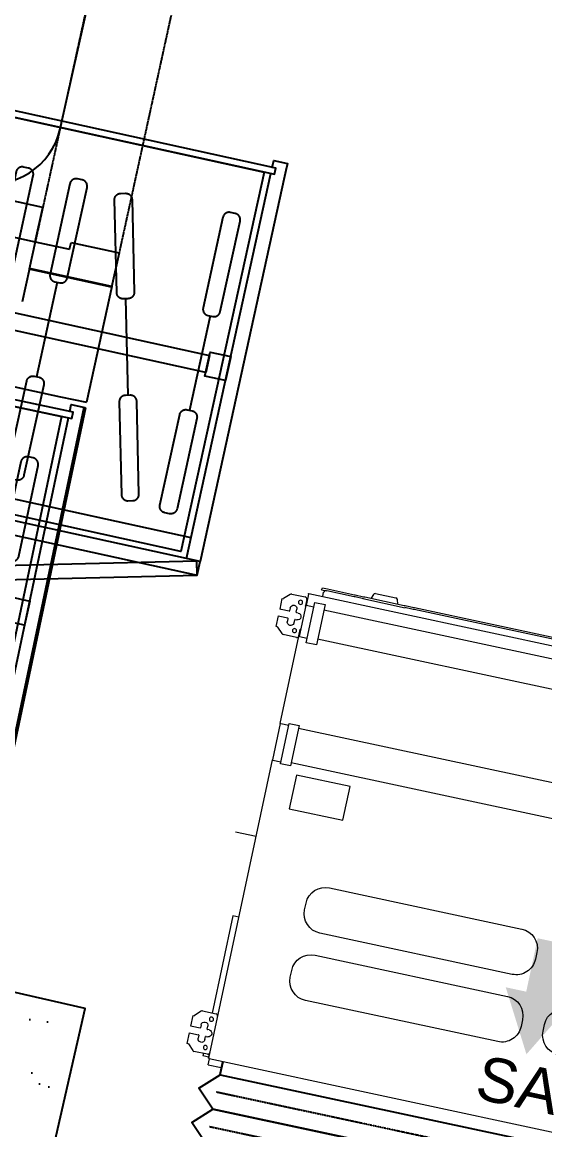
# Model space of a CAD drawing. Extents: x -678889171 to 586587, y -792238163 to 335485.
# Drawn here: x 72826 to 73571, y 23130 to 24706 of the extents above; entities that cross this region are included whole.
import ezdxf
from ezdxf import colors
from ezdxf.entities.mleader import LeaderData, LeaderLine
from ezdxf.enums import TextEntityAlignment as Align
from ezdxf.math import Vec2, Vec3
from ezdxf.xclip import XClip

# ---------------------------------------------------------------- set-up
doc = ezdxf.new("R2010")
doc.units = 0
doc.header["$MEASUREMENT"] = 0
doc.header["$XCLIPFRAME"] = 2
doc.linetypes.add('HIDDEN', pattern=[0.375, 0.25, -0.125])
doc.linetypes.add('XR-A-7TH8TH$0$XR-A-TYP-7-8-9-10$0$XR-A-TYP-2-3-4-6-7-8-9-10$0$HIDDEN', pattern=[0.375, 0.25, -0.125])
doc.layers.get('0').update_dxf_attribs({"color": 8})
for name, color, linetype in [('1', 8, 'Continuous'), ('9TH-FURN$0$A-SITE-PATT', 252, 'Continuous'), ('9TH-FURN$0$XR-A-TYP-7-8-9-10$0$TYPICAL TYPES$0$I-FURN', 252, 'Continuous'), ('9TH-FURN$0$XR-A-TYP-7-8-9-10$0$TYPICAL TYPES$0$XREF_1BR$0$I-FURN', 252, 'Continuous'), ('AC-DUCT-FLEX', 50, 'Continuous'), ('E-TEXT', 3, 'Continuous'), ('XR-A-7TH8TH$0$XR-A-TYP-7-8-9-10$0$A-WALL', 252, 'Continuous'), ('XR-A-7TH8TH$0$XR-A-TYP-7-8-9-10$0$XR-A-TYP-2-3-4-6-7-8-9-10$0$A-DOOR', 252, 'Continuous'), ('XR-A-7TH8TH$0$XR-A-TYP-7-8-9-10$0$XR-A-TYP-2-3-4-6-7-8-9-10$0$A-FLOR-OVHD', 252, 'XR-A-7TH8TH$0$XR-A-TYP-7-8-9-10$0$XR-A-TYP-2-3-4-6-7-8-9-10$0$HIDDEN'), ('XR-A-9TH-FLOOR$0$A-WALL', 252, 'Continuous'), ('XR-A-TYP.furn$0$2ND-FURN$0$XREF1$0$I-FURN', 252, 'Continuous'), ('XR-A-TYP.furn$0$2ND-FURN$0$XREF1$0$I-FURN-FLOR', 252, 'Continuous'), ('XR-A-TYP.furn$0$2ND-FURN$0$XREF1$0$I-FURN-PATT', 252, 'Continuous'), ('XR-A-TYP.furn$0$2ND-FURN$0$XREF1$0$XREF_1BR$0$I-FURN', 252, 'Continuous')]:
    doc.layers.add(name, color=color, linetype=linetype)
doc.layers.add('9TH-FURN$0$XR-A-TYP-7-8-9-10$0$TYPICAL TYPES$0$TYPICAL 3-10  FLOOR TOWERS$0$A-WALL-CMU', color=252, linetype='Continuous', lineweight=50)
doc.layers.add('LATS_EQ_IDU', color=7, linetype='Continuous', lineweight=0)
doc.styles.add('LG-TEXT', font='arial.ttf')
doc.styles.get("Standard").update_dxf_attribs({"font": 'arial.ttf'})

# ---------------------------------------------------------------- blocks, each defined once
blk = doc.blocks.new('*U2786')
at = {"color": 0, "linetype": 'HIDDEN', "ltscale": 0.25}
for p, q in [((-9.613781933466736, -516.4358016361507), (-9.512492576664968, -1357.504842473586)), ((40.6109287727049, -516.9819410677508), (40.51001608240007, -1358.050981905186))]:
    blk.add_line(p, q, dxfattribs=at)
at = {"color": 0, "linetype": 'Continuous'}
for points in [[(-9.59669305739417, -1383.343677680458), (15.39748330810959, -1357.471801636132), (15.49820511926592, -516.4358016361507), (-9.630818105881424, -490.6437168378282), (-34.62502535095042, -516.4688424736107), (-34.52392784592839, -1357.504842473586), (-9.59669305739417, -1383.343677680458)], [(40.42581560167087, -1383.889817112059), (65.41999196717462, -1358.017941067732), (65.41999196717966, -516.9819410677508), (40.39169055318362, -491.1898562694283), (15.49820511926592, -516.4358016361507), (15.39748330813183, -1358.050981905186), (40.42581560167087, -1383.889817112059)]]:
    blk.add_lwpolyline(points, dxfattribs=at)
blk = doc.blocks.new('LATS_IDU_MIDDLE_STATIC_M1')
at = {"layer": 'LATS_EQ_IDU', "ltscale": 0.5, "true_color": 0x636466}
blk.add_hatch(color=251, dxfattribs=at).paths.add_polyline_path([(18.54494178295135, -73.27549660205841), (-19.26703226566315, -73.27549636363983), (-19.26703226566315, -151.0542801618576), (-49.10144770145416, -151.0542801618576), (-0.3610453605651855, -238.0951550006866), (48.37935698032379, -151.0542800426483), (18.54494178295135, -151.0542802810669)])
at = {"layer": 'LATS_EQ_IDU', "color": 251, "true_color": 0x636466}
for p, q in [((-423.997053027153, 347.3655723333359), (-423.4786515235901, 350.305572271347)), ((-423.997053027153, 347.3655723333359), (-416.1570528745651, 347.3655722141266)), ((-423.4786515235901, 350.305572271347), (-416.1570529937744, 350.305572271347)), ((-416.1570529937744, 350.305572271347), (-376.7711019515991, 350.3055721521378)), ((-376.7711018323898, 347.3655723333359), (-416.1570528745651, 347.3655722141266)), ((-376.7711019515991, 350.3055721521378), (-375.5603026151657, 350.305572271347)), ((-375.3011018037796, 347.3655722141266), (-376.7711018323898, 347.3655723333359)), ((-375.5603026151657, 350.305572271347), (-363.3454829454422, 350.305572271347)), ((-363.0862823724747, 347.3655722141266), (-375.3011018037796, 347.3655722141266)), ((-363.7511792182922, 347.3655722141266), (-302.2409096956253, 347.3655723333359)), ((-363.3454829454422, 350.305572271347), (-361.6162823438644, 350.3055723905563)), ((-361.6162823438644, 350.3055723905563), (-304.3918235301971, 350.3055723905563)), ((-350.4546123743057, 356.2111114263535), (-352.604052901268, 350.305572271347)), ((-347.6919161081314, 358.1455721855164), (-318.3161896467209, 358.1455723047256)), ((-313.404052734375, 350.3055720329285), (-315.5534932613373, 356.2111114263535)), ((-304.3918235301971, 350.3055723905563), (-302.6626228094101, 350.3055721521378)), ((-290.7070039510727, 347.3655722141266), (-302.9218235015869, 347.3655720949173)), ((-302.6626228094101, 350.3055721521378), (-290.4478032588959, 350.305572271347)), ((-289.2370039224625, 347.3655722141266), (-290.7070039510727, 347.3655722141266)), ((-290.4478032588959, 350.305572271347), (-289.2370039224625, 350.3055721521378)), ((-289.2370039224625, 350.3055721521378), (-43.81610178947449, 350.3055721521378)), ((-43.81610190868378, 347.3655723333359), (-289.2370039224625, 347.3655722141266)), ((-466.4101589918137, 331.6084661483765), (-474.2710528373718, 323.7475723028183)), ((-464.3312648534775, 332.46957218647), (-444.7730529308319, 332.4695723056793)), ((-441.0490529537201, 338.3495723009109), (-440.8530373573303, 338.3495721817017)), ((-441.0490529537201, 337.5655722618103), (-441.0490529537201, 338.3495723009109)), ((-441.0490529537201, 337.3695721626282), (-441.0490529537201, 337.5655722618103)), ((-441.0490529537201, 337.3695721626282), (-441.0490528345108, 320.9055722951889)), ((-440.8530529737473, 338.3495721817017), (440.7549471855164, 338.3495721817017)), ((-420.2730529308319, 344.4255722761154), (-420.4690527915955, 344.4255721569061)), ((-420.4690529108047, 338.3496701717377), (-420.4690527915955, 344.4255721569061)), ((-476.1330530643463, 323.4535722732544), (-474.565052986145, 323.4535722732544)), ((-476.133052945137, 307.9695720672607), (-476.1330530643463, 323.4535722732544)), ((-474.565052986145, 323.4535722732544), (-474.2710528373718, 323.7475723028183)), ((-441.8330528736115, 329.5295721292496), (-441.8330529928207, 320.9056029319763)), ((-441.8330529928207, 320.9056029319763), (-441.8330528736115, 320.21957218647)), ((-441.0490529537201, 319.7295721769333), (-441.3430531024933, 319.7295722961426)), ((-429.4850528240204, 320.9055722951889), (-441.0490528345108, 320.9055722951889)), ((-441.0490529537201, 275.8234345912933), (-441.0490530729294, 320.8975484371185)), ((-429.4850529432297, 268.9655723571777), (-429.4850529432297, 327.765572309494)), ((-429.4850529432297, 327.765572309494), (-414.785052895546, 327.7655721902847)), ((-414.785052895546, 327.7655721902847), (-414.785052895546, 268.9655722379684)), ((414.6787641048431, 319.4729298353195), (-414.776869893074, 319.4729297161102)), ((-474.2710528373718, 307.9695723056793), (-476.133052945137, 307.9695720672607)), ((-462.8050528764725, 307.96957218647), (-474.2710528373718, 307.9695723056793)), ((-462.3150528669357, 312.8695721626282), (-462.3150527477264, 308.4595723152161)), ((-452.5150529146194, 308.4595723152161), (-452.5150529146194, 312.8695721626282)), ((-449.5750529766083, 307.96957218647), (-452.025053024292, 307.96957218647)), ((-476.133052945137, 298.1695722341537), (-474.2710528373718, 298.1695722341537)), ((-476.1330528259277, 282.6855721473694), (-476.133052945137, 298.1695722341537)), ((-474.2710528373718, 298.1695722341537), (-462.8050529956818, 298.1695722341537)), ((-462.315052986145, 297.6795723438263), (-462.3150528669357, 293.2695722579956)), ((-452.5150527954102, 293.2695722579956), (-452.5150529146194, 297.6795721054077)), ((-452.0250529050827, 298.1695722341537), (-449.5750529766083, 298.169572353363)), ((-441.8330528736115, 276.6095721721649), (-441.8330527544022, 285.919572353363)), ((-441.0490528345108, 286.4095722436905), (-441.3430528640747, 286.4095722436905)), ((-474.565052986145, 282.6855722665787), (-476.1330528259277, 282.6855721473694)), ((-474.2710529565811, 282.3915722370148), (-474.565052986145, 282.6855722665787)), ((-474.2710529565811, 282.3915722370148), (-466.4101591110229, 274.5306782722473)), ((-444.7730529308319, 273.6695721149445), (-464.3312652111053, 273.669572353363)), ((-441.8330528736115, 275.8255721330643), (-441.0490529537201, 275.8255723714828)), ((-441.8330528736115, 148.8175723552704), (-441.8330528736115, 275.8255721330643)), ((-441.0490529537201, 275.8255723714828), (-429.4850527048111, 275.8255723714828)), ((-414.785052895546, 268.9655722379684), (-429.4850529432297, 268.9655723571777)), ((414.6787641048431, 277.2582147121429), (-414.7768700122833, 277.2582147121429)), ((-441.0490528345108, 148.8175721168518), (-441.8330528736115, 148.8175723552704)), ((-441.6370528936386, 148.820543050766), (-441.6370528936386, 95.89826881885529)), ((-429.4850528240204, 148.8175721168518), (-441.0490528345108, 148.8175721168518)), ((-429.485053062439, 92.95757222175598), (-429.4850528240204, 151.7575721740723)), ((-429.4850528240204, 151.7575721740723), (-414.7850530147552, 151.7575722932816)), ((-414.7850530147552, 151.7575722932816), (-414.785052895546, 92.95757234096527)), ((414.6787639856339, 147.3849295377731), (-414.776869893074, 147.3849296569824)), ((-441.8330529928207, 95.89757215976715), (-441.0490528345108, 95.89757215976715)), ((-441.8330528736115, -338.0464278459549), (-441.8330529928207, 95.89757215976715)), ((-441.0490528345108, 95.89757215976715), (-429.4850528240204, 95.89757215976715)), ((414.6787641048431, 97.3302149772644), (-414.776869893074, 97.33021485805511)), ((-414.785052895546, 92.95757234096527), (-429.485053062439, 92.95757222175598)), ((-325.6050528287888, 81.98157215118408), (-404.0050528049469, 81.98157215118408)), ((-404.0050528049469, 81.98157215118408), (-404.0050529241562, 32.98157227039337)), ((-325.605052947998, 32.98157238960266), (-325.6050528287888, 81.98157215118408)), ((-404.0050529241562, 32.98157227039337), (-325.605052947998, 32.98157238960266)), ((-441.8330528736115, -15.50144398212433), (-471.8330529928207, -15.50144386291504)), ((-324.2330529689789, -65.15537869930267), (-44.14905285835266, -65.15537881851196)), ((-352.3201019763947, -103.042427778244), (-352.3201019763947, -93.24242758750916)), ((-16.06200397014618, -93.24242782592773), (-16.06200385093689, -103.042427778244)), ((-450.4570530653, -133.03042781353), (-450.4570530653, -274.3456926345825)), ((-441.8332275152206, -133.0304275751114), (-450.4570530653, -133.03042781353)), ((-44.14905285835266, -131.1294769048691), (-324.2330528497696, -131.1294767856598)), ((-324.2330529689789, -163.155378818512), (-44.14905297756195, -163.1553786993027)), ((-352.3201018571854, -201.042427778244), (-352.3201018571854, -191.2424278259277)), ((-16.06200397014618, -191.2424277067184), (-16.06200397014618, -201.0424278974533)), ((15.96389818191528, -201.042427778244), (15.96389806270599, -191.2424277067184)), ((-44.14905285835266, -229.1294766664505), (-324.2330529689789, -229.1294766664505)), ((-476.133052945137, -283.3624278306961), (-474.565052986145, -283.3624278306961)), ((-476.133052945137, -298.8464276790619), (-476.133052945137, -283.3624278306961)), ((-474.565052986145, -283.3624278306961), (-474.2710529565811, -283.0684278011322)), ((-466.4101589918137, -275.207533955574), (-474.2710529565811, -283.0684278011322)), ((-464.3312650918961, -274.3464277982712), (-444.7730530500412, -274.3464276790619)), ((-474.2710529565811, -298.8464277982712), (-476.133052945137, -298.8464276790619)), ((-462.8050527572632, -298.8464277982712), (-474.2710529565811, -298.8464277982712)), ((-462.3150528669357, -293.9464277029037), (-462.315052986145, -298.3564277887344)), ((-452.5150530338287, -298.3564277887344), (-452.5150529146194, -293.9464277029037)), ((-449.575052857399, -298.8464276790619), (-452.025053024292, -298.8464277982712)), ((-476.1330530643463, -308.6464278697968), (-474.2710528373718, -308.6464278697968)), ((-476.1330528259277, -324.1304277181625), (-476.1330530643463, -308.6464278697968)), ((-474.2710528373718, -308.6464278697968), (-462.8050529956818, -308.6464276313782)), ((-462.3150528669357, -309.1364277601242), (-462.3150528669357, -313.5464278459549)), ((-452.5150527954102, -313.5464277267456), (-452.5150527954102, -309.1364277601242)), ((-452.0250527858734, -308.6464278697968), (-449.5750529766083, -308.6464276313782)), ((-474.5650528669357, -324.1304277181625), (-476.1330528259277, -324.1304277181625)), ((-474.2710528373718, -324.4244277477264), (-474.5650528669357, -324.1304277181625)), ((-474.2710528373718, -324.4244277477264), (-466.4101591110229, -332.2853218317032)), ((-444.7730529308319, -333.1464277505875), (-464.3312652111053, -333.1464278697968)), ((-450.4570528268814, -333.1439777612686), (-450.4570528268814, -336.8704277276993)), ((-442.0290529727936, -336.8704277276993), (-450.4570528268814, -336.8704277276993)), ((-442.0290528535843, -338.2424277067184), (-442.0290529727936, -331.2596062421799)), ((-441.0490530729294, -338.2424278259277), (-442.0290528535843, -338.2424277067184)), ((-441.0490529537201, -338.0464277267456), (-441.8330528736115, -338.0464278459549)), ((-441.0490530729294, -338.2424278259277), (-441.0490529537201, -338.0464123487473)), ((-441.0490529537201, -338.0464277267456), (-440.853052854538, -338.0464277267456)), ((-441.0490530729294, -338.2424278259277), (-440.8528078794479, -338.242427945137)), ((-441.0490528345108, -339.0264278650284), (-441.0490530729294, -338.2424278259277)), ((-440.8530374765396, -339.0264277458191), (-441.0490528345108, -339.0264278650284)), ((-440.8530529737473, -338.242427945137), (-440.853052854538, -338.0464277267456)), ((-440.8530529737473, -339.0264277458191), (-440.8530529737473, -338.242427945137)), ((440.7549470663071, -339.0264276266098), (-440.8530529737473, -339.0264277458191)), ((-440.6570529937744, -347.6504276990891), (-440.6570529937744, -339.0264277458191)), ((-421.4490529298782, -357.8424277305603), (-421.4490528106689, -339.0264278650284)), ((-420.2730529308319, -357.6464278697968), (-420.2730529308319, -339.0264277458191)), ((-440.6570529937744, -347.6504276990891), (-421.4398041963577, -347.6504278182983)), ((-420.4690527915955, -357.842427611351), (-421.4490529298782, -357.8424277305603)), ((-419.6850528717041, -357.8424277305603), (-420.4690527915955, -357.842427611351)), ((419.5869470834732, -357.6464277505875), (-420.2730529308319, -357.6464278697968)), ((-419.6850528717041, -357.6464122533798), (-419.6850528717041, -357.8424277305603))]:
    blk.add_line(p, q, dxfattribs=at)
at = {"layer": 'LATS_EQ_IDU', "color": 251, "true_color": 0x636466, "extrusion": (0, -3.155443620884047e-30, -1)}
for centre in [(449.575052857399, 323.6495721340179), (449.5750529766083, 282.4895722866058), (449.5750527381897, -283.1664278507233), (449.5750527381897, -324.3264275789261)]:
    blk.add_circle(centre, 2.94, dxfattribs=at)
at = {"layer": 'LATS_EQ_IDU', "color": 251, "true_color": 0x636466}
for centre, radius, start, end in [((-417.3330529928207, 344.4255721569061), 2.94, 90, 180), ((-347.6919159889221, 355.2055722475052), 2.940000000000474, 90, 159.9999993406069), ((-318.3161896467209, 355.2055723667145), 2.939999999993546, 20.00000065939313, 90), ((-464.3312650918961, 329.5295722484589), 2.94, 90, 135.0000048296732), ((-444.7730530500412, 329.5295723676682), 2.94, 0, 90), ((-462.8050528764725, 308.4595721960068), 0.49, 270, 0), ((-452.0250527858734, 308.4595723152161), 0.49, 180, 270), ((-462.8050529956818, 297.679572224617), 0.49, 0, 90), ((-452.025053024292, 297.679572224617), 0.49, 90, 180), ((-464.3312652111053, 276.6095722913742), 2.94, 225.0000048296731, 270), ((-444.7730529308319, 276.6095721721649), 2.94, 270, 0), ((-464.3312649726868, -277.2864278554916), 2.94, 90, 135.0000048296732), ((-444.7730529308319, -277.2864278554916), 2.94, 0, 90), ((-462.8050529956818, -298.3564277887344), 0.49, 270, 0), ((-452.0250529050827, -298.3564276695251), 0.49, 180, 270), ((-462.8050528764725, -309.1364278793335), 0.49, 0, 90), ((-452.0250529050827, -309.1364277601242), 0.49, 90, 180), ((-444.7730529308319, -330.2064275741577), 2.94, 270, 0), ((-464.3312649726868, -330.2064278125763), 2.94, 225.0000048296731, 270)]:
    blk.add_arc(centre, radius, start, end, dxfattribs=at)
at = {"layer": 'LATS_EQ_IDU', "color": 251, "true_color": 0x636466, "extrusion": (0, -3.155443620884047e-30, -1)}
for centre, radius, start, end in [((457.4150530099869, 312.8695721626282), 4.899999999999999, 0, 180), ((441.3430531024933, 320.21957218647), 0.49, 270, 0), ((449.5750529766083, 303.0695722103119), 4.900000000000001, 90, 270), ((457.4150528907776, 293.2695722579956), 4.899999999999998, 180, 0), ((441.343052983284, 285.9195721149445), 0.49, 0, 90), ((324.2330529689789, -93.24242770671844), 28.08704895708749, 0, 90), ((44.14905285835266, -93.24242770671844), 28.0870489570875, 90, 180), ((324.2330528497696, -103.042427778244), 28.08704895708752, 270, 0), ((44.14905285835266, -103.0424278974533), 28.08704895708752, 180, 270), ((324.2330529689789, -191.2424277067184), 28.08704895708751, 0, 90), ((44.14905297756195, -191.242427945137), 28.08704895708751, 90, 180), ((-44.05094718933105, -191.2424277067184), 28.0870489570875, 0, 90), ((324.2330529689789, -201.0424278974533), 28.08704895708749, 270, 0), ((44.14905297756195, -201.0424276590347), 28.08704895708749, 180, 270), ((-44.05094695091248, -201.0424276590347), 28.08704895708749, 270, 0), ((457.4150528907776, -293.946427822113), 4.899999999999999, 0, 180), ((449.575052857399, -303.74642765522), 4.900000000000001, 90, 270), ((457.4150528907776, -313.5464277267456), 4.899999999999998, 180, 0)]:
    blk.add_arc(centre, radius, start, end, dxfattribs=at)
at = {"layer": 'AC-DUCT-FLEX', "color": 251, "true_color": 0x636466, "extrusion": (-8.49823997743298e-16, -3.701000198980963e-11, -1), "zscale": -1.000000000000003, "rotation": 269.9931127075088}
blk.add_blockref('*U2786', (937.3199328184128, -392.5295355319977, 1.324422394827273e-08), dxfattribs=at)
at = {"layer": 'LATS_EQ_IDU', "color": 251, "true_color": 0x636466, "style": 'LG-TEXT'}
blk.add_text('SA', height=62.99999999999999, dxfattribs=at).set_placement((-2.787127256393433, -314.7893450260162), align=Align.CENTER)
blk = doc.blocks.new('XR-A-Ceiling-Typ7')
at = {"layer": 'LATS_EQ_IDU', "color": 0, "extrusion": (2.6147445982316e-09, 6.435008957307419e-08, 0.9999999999999981), "rotation": 347.9261931846241}
blk.add_blockref('LATS_IDU_MIDDLE_STATIC_M1', (76395.01247596742, 9947.890036106355, -0.003526092664268051), dxfattribs=at)
blk = doc.blocks.new('*U498')
at = {"layer": '9TH-FURN$0$XR-A-TYP-7-8-9-10$0$TYPICAL TYPES$0$XREF_1BR$0$I-FURN'}
for points in [[(-1826.407053062097, 2.292662610869911e-05), (-1796.407053062097, 2.292662610869911e-05), (-1796.407053062097, 35.00002292662611), (-1826.407053062097, 35.00002292662611)], [(-1073.405509989847, 2.292662610869911e-05), (-1103.405509989847, 2.292662610869911e-05), (-1103.405509989847, 35.00002292662611), (-1073.405509989847, 35.00002292662611)], [(-1103.405509989847, 5.000020932347972), (-1796.407053062097, 5.000022926626109), (-1796.407053062097, 30.00002292662611), (-1103.405509989847, 30.00002093234797)]]:
    blk.add_lwpolyline(points, close=True, dxfattribs=at)
blk = doc.blocks.new('9TH-FURN$0$XR-A-TYP-7-8-9-10$0$TYPICAL TYPES$0$XREF_1BR$0$A$C0C3539C5')
at = {"layer": '9TH-FURN$0$XR-A-TYP-7-8-9-10$0$TYPICAL TYPES$0$XREF_1BR$0$I-FURN', "ltscale": 0.5}
blk.add_line((-0.06875678363012394, -0.9078360694538379), (0.06875678369830229, -0.9078360694539516), dxfattribs=at)
for points in [[(-0.2097567836315646, -0.8418254949143158, -0.4142135623730951), (-0.2187567836320339, -0.8328254949141911), (-0.2187567836310675, -0.8258254949141293, -0.4142135623730951), (-0.2097567836315646, -0.8168254949141147), (-0.07775678363059324, -0.8168254949141147, -0.4142135623730951), (-0.06875678363057869, -0.825825494914243), (-0.06875678363103344, -0.8328254949141911, -0.4142135623730951), (-0.07775678363104799, -0.8418254949144295)], [(-0.2097567836311098, -0.9203360694541107, -0.4142135623730951), (-0.2187567836315791, -0.9113360694539825), (-0.2187567836306128, -0.9043360694539206, -0.4142135623730951), (-0.2097567836311098, -0.8953360694539061), (-0.07775678363008165, -0.8953360694539061, -0.4142135623730951), (-0.06875678363012394, -0.9043360694540343), (-0.06875678363057869, -0.9113360694540962, -0.4142135623730951), (-0.07775678363059324, -0.9203360694542209)], [(0.2097567836983214, -0.920336069453878, 0.4142135623730951), (0.2187567836987943, -0.911336069453867), (0.21875678369834, -0.9043360694540326, 0.4142135623730951), (0.2097567836983218, -0.8953360694539025), (0.07775678369780525, -0.8953360694539061, 0.4142135623730951), (0.06875678369784755, -0.9043360694539171), (0.06875678369733906, -0.9113360694538688, 0.4142135623730951), (0.07775678369780525, -0.9203360694541107)]]:
    blk.add_lwpolyline(points, format="xyb", close=True, dxfattribs=at)
blk = doc.blocks.new('*U1330')
for p, q in [((749.9999999997109, -89.9999999998731), (749.9999999996862, -19.99999999992539)), ((749.9999999996862, -19.99999999992539), (799.9999999996771, -19.99999999990781)), ((799.9999999996771, -19.99999999990781), (799.9999999997148, -139.9999999998396)), ((759.9999999997109, -89.99999999986957), (749.9999999997109, -89.9999999998731)), ((759.9999999997284, -139.9999999998537), (759.9999999997109, -89.99999999986957)), ((759.9999999997284, -139.9999999998537), (799.9999999997148, -139.9999999998396))]:
    blk.add_line(p, q)
blk.add_lwpolyline([(709.9999999997863, -239.9999999998371), (759.9999999997681, -239.9999999998196), (759.999999999733, -139.9999999998537), (709.9999999997511, -139.9999999998712), (709.9999999997817, -226.9999999998399)], close=True)
blk.add_arc((759.999999999733, -139.9999999998537), 719.9999999997044, 180.00000000002, 270.0000000000196)
at = {"layer": 'XR-A-7TH8TH$0$XR-A-TYP-7-8-9-10$0$XR-A-TYP-2-3-4-6-7-8-9-10$0$A-FLOR-OVHD'}
for p, q in [((49.99999999998181, -20.0000000001715), (749.9999999996862, -19.99999999992539)), ((40.00000000002854, -140.0000000001068), (759.999999999733, -139.9999999998537))]:
    blk.add_line(p, q, dxfattribs=at)
blk = doc.blocks.new('XR-A-7TH8TH')
at = {"layer": 'XR-A-7TH8TH$0$XR-A-TYP-7-8-9-10$0$A-WALL'}
for p, q in [((75636.89934521457, 10833.53393980161), (75626.48387431848, 10785.85005285603)), ((75754.13523536132, 10807.92640065146), (75636.89934521457, 10833.53393980161)), ((75754.13523536178, 10807.92640065136), (75718.11242519302, 10643.0075386319))]:
    blk.add_line(p, q, dxfattribs=at)
blk.add_arc((172960.5966098113, 461502.342221322), 461226.8860343185, 257.5283989849954, 257.8287465313583, dxfattribs=at)
at = {"layer": 'XR-A-7TH8TH$0$XR-A-TYP-7-8-9-10$0$XR-A-TYP-2-3-4-6-7-8-9-10$0$A-DOOR', "extrusion": (1.2864198372725e-08, 5.885080201047894e-08, 0.9999999999999982), "rotation": 257.6548491308566}
blk.add_blockref('*U1330', (75944.45799646885, 11583.98720321646, 0.00161057190652082), dxfattribs=at)
blk = doc.blocks.new('*U1719')
at = {"layer": 'XR-A-TYP.furn$0$2ND-FURN$0$XREF1$0$XREF_1BR$0$I-FURN'}
for points in [[(-1826.407053062097, 2.292662610869911e-05), (-1796.407053062097, 2.292662610869911e-05), (-1796.407053062097, 35.00002292662611), (-1826.407053062097, 35.00002292662611)], [(-1073.405509989847, 2.292662610869911e-05), (-1103.405509989847, 2.292662610869911e-05), (-1103.405509989847, 35.00002292662611), (-1073.405509989847, 35.00002292662611)], [(-1103.405509989847, 5.000020932347972), (-1796.407053062097, 5.000022926626109), (-1796.407053062097, 30.00002292662611), (-1103.405509989847, 30.00002093234797)]]:
    blk.add_lwpolyline(points, close=True, dxfattribs=at)
blk = doc.blocks.new('XR-A-TYP.furn$0$2ND-FURN$0$XREF1$0$XREF_1BR$0$A$C0C3539C5')
at = {"layer": 'XR-A-TYP.furn$0$2ND-FURN$0$XREF1$0$XREF_1BR$0$I-FURN', "ltscale": 0.5}
for p, q in [((-0.06875678366304827, -0.6061695334050263), (0.06875678366537796, -0.60616953340514)), ((-0.06679417768963658, -0.7061918151438977), (0.06679417775451757, -0.7388128587962939)), ((-0.06875678363057869, -0.8293254949140465), (0.0687567836978471, -0.8293254949141602)), ((-0.06875678363012394, -0.9078360694538379), (0.06875678369830229, -0.9078360694539516))]:
    blk.add_line(p, q, dxfattribs=at)
for points in [[(-0.2097567836644889, -0.5401589588655042, -0.4142135623730951), (-0.2187567836649582, -0.5311589588653796), (-0.2187567836639919, -0.5241589588653177, -0.4142135623730951), (-0.2097567836644889, -0.5151589588653032), (-0.07775678366351757, -0.5151589588653032, -0.4142135623730951), (-0.06875678366350302, -0.5241589588654314), (-0.06875678366395777, -0.5311589588653796, -0.4142135623730951), (-0.07775678366397232, -0.5401589588656179)], [(-0.2097567836640342, -0.6186695334052992, -0.4142135623730951), (-0.2187567836645035, -0.6096695334051709), (-0.2187567836635371, -0.6026695334051091, -0.4142135623730951), (-0.2097567836640342, -0.5936695334050945), (-0.07775678366300598, -0.5936695334050945, -0.4142135623730951), (-0.06875678366304827, -0.6026695334052228), (-0.06875678366350302, -0.6096695334052846, -0.4142135623730951), (-0.07775678366351757, -0.6186695334054093)], [(0.2097567836653971, -0.6186695334050665, 0.4142135623730951), (0.2187567836658699, -0.6096695334050555), (0.2187567836654156, -0.602669533405221, 0.4142135623730951), (0.2097567836653975, -0.593669533405091), (0.07775678366488092, -0.5936695334050945, 0.4142135623730951), (0.06875678366492322, -0.6026695334051055), (0.06875678366441473, -0.6096695334050573, 0.4142135623730951), (0.07775678366488092, -0.6186695334052992)], [(-0.2008041916114283, -0.6606005202638254, 0.4142135623730951), (-0.2116822789230808, -0.6672086377301003), (-0.2133428227516445, -0.6740088284769428, 0.4142135623730951), (-0.2067347052848052, -0.6848869157883684), (-0.07850253691474318, -0.7162000279839287, 0.4142135623730951), (-0.06762444960394287, -0.7095919105173181), (-0.06596390577537914, -0.7027917197703619, 0.4142135623730951), (-0.072572023241821, -0.6919136324593911)], [(0.2067347053500272, -0.7601177581520471, -0.4142135623730951), (0.2133428228169238, -0.7709958454632488), (0.2116822789879054, -0.7777960362100913, -0.4142135623730951), (0.2008041916766503, -0.7844041536763591), (0.07257202330703949, -0.7530910414810279, -0.4142135623730951), (0.06596390584065848, -0.7422129541698297), (0.0676244496688243, -0.7354127634227599, -0.4142135623730951), (0.07850253698041687, -0.7288046459563748)], [(-0.2097567836315646, -0.8418254949143158, -0.4142135623730951), (-0.2187567836320339, -0.8328254949141911), (-0.2187567836310675, -0.8258254949141293, -0.4142135623730951), (-0.2097567836315646, -0.8168254949141147), (-0.07775678363059324, -0.8168254949141147, -0.4142135623730951), (-0.06875678363057869, -0.825825494914243), (-0.06875678363103344, -0.8328254949141911, -0.4142135623730951), (-0.07775678363104799, -0.8418254949144295)], [(0.2097567836978667, -0.8418254949140884, 0.4142135623730951), (0.218756783698336, -0.8328254949140739), (0.2187567836978821, -0.8258254949141275, 0.4142135623730951), (0.2097567836978671, -0.8168254949139975), (0.0777567836973505, -0.8168254949141147, 0.4142135623730951), (0.06875678369733595, -0.8258254949141257), (0.06875678369688121, -0.8328254949140739, 0.4142135623730951), (0.07775678369735006, -0.8418254949142057)], [(-0.2097567836311098, -0.9203360694541107, -0.4142135623730951), (-0.2187567836315791, -0.9113360694539825), (-0.2187567836306128, -0.9043360694539206, -0.4142135623730951), (-0.2097567836311098, -0.8953360694539061), (-0.07775678363008165, -0.8953360694539061, -0.4142135623730951), (-0.06875678363012394, -0.9043360694540343), (-0.06875678363057869, -0.9113360694540962, -0.4142135623730951), (-0.07775678363059324, -0.9203360694542209)], [(0.2097567836983214, -0.920336069453878, 0.4142135623730951), (0.2187567836987943, -0.911336069453867), (0.21875678369834, -0.9043360694540326, 0.4142135623730951), (0.2097567836983218, -0.8953360694539025), (0.07775678369780525, -0.8953360694539061, 0.4142135623730951), (0.06875678369784755, -0.9043360694539171), (0.06875678369733906, -0.9113360694538688, 0.4142135623730951), (0.07775678369780525, -0.9203360694541107)]]:
    blk.add_lwpolyline(points, format="xyb", close=True, dxfattribs=at)
blk = doc.blocks.new('XR-A-TYP.furn')
at = {"layer": 'XR-A-TYP.furn$0$2ND-FURN$0$XREF1$0$I-FURN-PATT'}
h = blk.add_hatch(dxfattribs=at)
h.set_pattern_fill('AR-SAND', color=256, scale=2.999999999999999, angle=-192.8471773201115)
h.set_pattern_definition([(204.6528226798883, (76051.85233557163, 13069.15280109617), (-27.96657845253816, -144.215775522576), [0, -115.8239999999999, 0, -129.5399999999997, 0, -123.8249999999998]), (174.6528226798884, (76051.85233557163, 13069.15280109617), (-179.297166999408, -179.6785255001454), [0, -62.48399999999987, 0, -104.3939999999997, 0, -40.00499999999987]), (134.6528226798883, (76143.23205518433, 13048.31269741776), (-231.4532107369353, 52.34310665946143), [0, -38.09999999999992, 0, -137.1599999999997, 0, -179.0699999999997]), (124.6528226798883, (76143.23205518433, 13048.31269741776), (-238.2032031621274, -14.27124866654069), [0, -19.04999999999996, 0, -89.91599999999984, 0, -102.8699999999998])])
h.paths.add_polyline_path([(73239.38372430281, 7401.336539526514), (75078.26548953871, 6981.886120826268), (75716.41389267078, 9780.040265209784), (73877.53212740771, 10199.49068379396)])
at = {"layer": 'XR-A-TYP.furn$0$2ND-FURN$0$XREF1$0$I-FURN'}
blk.add_line((75867.09709086455, 10450.04509396506, 0.006605790280719068), (75131.43356574366, 10610.70267507108, -0.001193855190257262), dxfattribs=at)
for points, elevation in [([(75240.43799818333, 11130.95738783063), (75985.74438867753, 10967.5909592378), (75987.67277600104, 10976.38194170463), (75242.36639565183, 11139.74836865599)], 4.590379274610479e-09), ([(75120.72020871237, 10561.86477925004), (75875.81533914937, 10396.94993012039), (75880.10066774575, 10416.48543518488), (75125.00553733595, 10581.4002844306)], 5.363530449636889e-09), ([(75102.79505423456, 10398.28760765331), (75103.30220128428, 10378.29403860997), (75875.81533914937, 10396.94993012039), (75875.29891451022, 10416.94325950414)], 2.941117474564159e-09)]:
    blk.add_lwpolyline(points, close=True, dxfattribs=dict(at, elevation=elevation))
blk.add_lwpolyline([(75982.78988944471, 10977.45776092134), (75984.93255382904, 10987.2255193103), (76004.46805934835, 10982.94019317854), (76002.32539615281, 10973.17244038804), (76002.32539615281, 10973.17244038804), (76000.3969994183, 10964.38146269652), (76000.3969994183, 10964.38146269652), (75880.20561165315, 10416.46214904654), (75860.6701061882, 10420.74747541044), (75980.86149253244, 10968.66678351633), (75985.7453701029, 10967.59545745899), (75987.67376692628, 10976.38643500725)], close=True, dxfattribs=at)
at = {"layer": 'XR-A-TYP.furn$0$2ND-FURN$0$XREF1$0$I-FURN-FLOR', "elevation": -9.169228487680009e-06}
blk.add_lwpolyline([(73239.38372430281, 7401.336539526514), (75078.26548953871, 6981.886120826268), (75716.41389267078, 9780.040265209784), (73877.53212740771, 10199.49068379396)], close=True, dxfattribs=at)
at = {"layer": 'XR-A-TYP.furn$0$2ND-FURN$0$XREF1$0$I-FURN', "extrusion": (3.155120727706311e-11, -8.01655467591637e-12, -1)}
ref = blk.add_blockref('XR-A-TYP.furn$0$2ND-FURN$0$XREF1$0$XREF_1BR$0$A$C0C3539C5', (-75069.75534477792, 10876.5190929824, 2.446316507364488e-06), dxfattribs=dict(at, xscale=1000.000000000001, yscale=1000.000000000001, zscale=-1000, rotation=282.3724873579528))
XClip(ref).set_block_clipping_path([(-0.28487748012921976, -0.8602293080562493), (0.26753323362501824, -0.0984328914996393)])
at = {"layer": 'XR-A-TYP.furn$0$2ND-FURN$0$XREF1$0$I-FURN', "rotation": 347.6275126357934}
blk.add_blockref('*U1719', (76964.68368601262, 10443.93355779863, 0.006606888125428111), dxfattribs=at)

msp = doc.modelspace()

# ---------------------------------------------------------------- linework, layer by layer
at = {"layer": '9TH-FURN$0$XR-A-TYP-7-8-9-10$0$TYPICAL TYPES$0$I-FURN'}
for points, elevation in [([(72150.45496402378, 24300.06186106819), (72896.95043346536, 24142.21788806949), (72898.81368275327, 24151.02290674997), (72152.31822351529, 24308.86687805717)], 4.803815456885666e-09), ([(72893.92296492445, 24152.06254542476), (72895.99325366848, 24161.84589962065), (72915.55995082846, 24157.7053245093), (72913.48966327275, 24147.92197592934), (72913.48966327278, 24147.92197592927), (72911.62640447257, 24139.11696220741), (72911.62640447257, 24139.11696220747), (72795.4949069061, 23590.32281202837), (72775.92820974629, 23594.46338713976), (72892.05970612433, 24143.25753170277), (72896.9513816027, 24142.22239354099), (72898.81464040276, 24151.02740726285)], 3.054251544330668e-10)]:
    msp.add_lwpolyline(points, close=True, dxfattribs=dict(at, elevation=elevation))
at = {"layer": '9TH-FURN$0$XR-A-TYP-7-8-9-10$0$TYPICAL TYPES$0$TYPICAL 3-10  FLOOR TOWERS$0$A-WALL-CMU', "elevation": 3.054251544330668e-10}
msp.add_lwpolyline([(72790.92945909381, 23570.96471364355), (72915.5950519205, 24157.87057488978)], dxfattribs=at)

# ---------------------------------------------------------------- block references
at = {"layer": '9TH-FURN$0$XR-A-TYP-7-8-9-10$0$TYPICAL TYPES$0$I-FURN', "extrusion": (3.160969420754678e-11, -7.78274126625995e-12, -1)}
ref = msp.add_blockref('9TH-FURN$0$XR-A-TYP-7-8-9-10$0$TYPICAL TYPES$0$XREF_1BR$0$A$C0C3539C5', (-71981.66075751826, 24044.36686707526, 2.252941068907087e-06), dxfattribs=dict(at, xscale=999.9999999999997, yscale=999.9999999999997, zscale=-1000, rotation=281.9482863076856))
XClip(ref).set_block_clipping_path([(-0.28487748012921976, -0.8602293080562493), (0.26753323362501824, -0.0984328914996393)])
at = {"layer": '9TH-FURN$0$XR-A-TYP-7-8-9-10$0$TYPICAL TYPES$0$I-FURN', "rotation": 348.0517136860606}
msp.add_blockref('*U498', (73879.73987027709, 23625.82255021423, 0.006606888338864294), dxfattribs=at)

# ---------------------------------------------------------------- next in the draw order: block references
at = {"layer": 'XR-A-9TH-FLOOR$0$A-WALL'}
msp.add_blockref('XR-A-7TH8TH', (-2800.434649049275, 13522.11598560929), dxfattribs=at)

# ---------------------------------------------------------------- next in the draw order: block references
at = {"layer": '9TH-FURN$0$A-SITE-PATT'}
msp.add_blockref('XR-A-TYP.furn', (-2800.434649049275, 13522.11598560929), dxfattribs=at)

# ---------------------------------------------------------------- next in the draw order: linework, layer by layer
at = {"layer": '1', "color": 4}
msp.add_line((72880.31701748012, 24554.31833189911, -6.011258814307002e-06), (73331.00032380791, 26579.30221003888, 9.729614603418146e-05), dxfattribs=at)
msp.add_arc((72782.70781766184, 24576.05411140737, 0.0007507983335021005), 100, 257.6548491307369, 347.4461091747365, dxfattribs=at)

# ---------------------------------------------------------------- next in the draw order: block references
at = {"color": 240, "true_color": 0xed1f24}
msp.add_blockref('XR-A-Ceiling-Typ7', (-2800.434648258932, 13522.02358364844), dxfattribs=at)

# ---------------------------------------------------------------- next in the draw order: leaders
at = {"layer": 'E-TEXT', "color": 30}
ml = msp.add_multileader_mtext('Standard', dxfattribs=at)
ml.set_content('\\C30;CT13/DP-T-8 {\\A1;3(1x3)mm\\H0.7x;\\S2^ ;\\H1.42857x; \\P∅ 25 mm PVC CONDUIT}', color=3)
ml.set_leader_properties(color=30)
ml.build(insert=Vec2(0, 0))
ml.multileader.update_dxf_attribs({"text_right_attachment_type": 6, "dogleg_length": 0.2763936738358556, "arrow_head_size": 153.5520410199195, "scale": 2})
ctx = ml.context
ctx.base_point, ctx.scale, ctx.char_height, ctx.arrow_head_size, ctx.landing_gap_size, ctx.plane_origin, ctx.plane_x_axis, ctx.plane_y_axis = Vec3(71720.05714268785, 26439.40374812936, -6.154965034765027e-07), 2, 153.5520410199195, 153.5520410199195, 3.071040820398391, Vec3(71744.02381189165, 35351.69611312528, 3.498999184853509e-05), Vec3(0.9786934253195185, -0.2053270056187162, 3.477911888746864e-09), Vec3(0.2053270056187162, 0.9786934253195185, 4.799668914001105e-09)
ctx.right_attachment = 6
notes = []
notes.append((ctx, [(1, (1, 1, 0), (74060.35001357272, 25841.74791536573, 7.276137482760871e-06), (-0.9786934253195184, 0.2053270056187161, -3.477911888746863e-09), 0.5527873476717114, [(1, [(74539.67274812757, 25005.79188176137, 6.050174467970418e-06)], 0, [])])]))
ctx.mtext.insert, ctx.mtext.text_direction, ctx.mtext.rotation, ctx.mtext.width, ctx.mtext.defined_height, ctx.mtext.flow_direction, ctx.mtext.extrusion = Vec3(71739.46137867543, 26516.93742333216, -2.214857597808342e-07), Vec3(0.9786934253195185, -0.2053270056187162, 3.477911888746863e-09), 6.076387486951385, 3670.277277992204, 230.0753856299873, 5, Vec3(-4.389311145430208e-09, -3.983295175921153e-09, 1)
for ctx, leaders in notes:
    for number, flags, end, landing, length, lines in leaders:
        leader = LeaderData()
        leader.index, (leader.has_last_leader_line, leader.has_dogleg_vector, leader.attachment_direction) = number, flags
        leader.last_leader_point, leader.dogleg_vector, leader.dogleg_length = Vec3(end), Vec3(landing), length
        for number, points, colour, breaks in lines:
            line = LeaderLine()
            line.index, line.vertices, line.color, line.breaks = number, Vec3.list(points), colors.encode_raw_color(colour), breaks
            leader.lines.append(line)
        ctx.leaders.append(leader)

doc.saveas('drawing.dxf')
